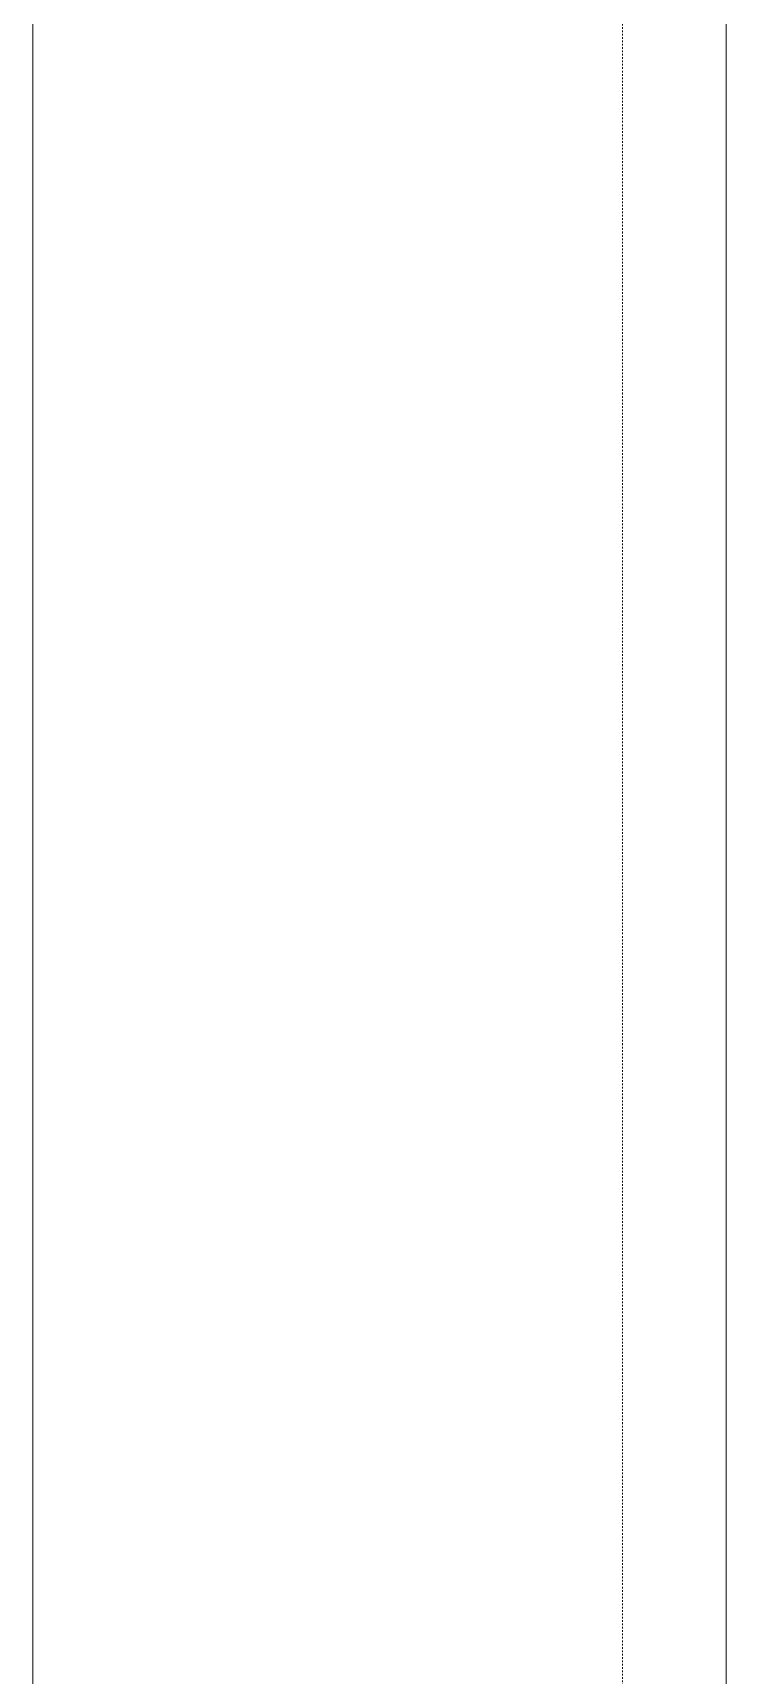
# Model space of a CAD drawing. Header units: inches. Extents: x -4830 to -242, y 9551 to 12925.
# Drawn here: x -4115.9 to -4064.2, y 10569 to 10691.4 of the extents above; entities that cross this region are included whole.
import ezdxf

# ---------------------------------------------------------------- set-up
doc = ezdxf.new("R2010")
doc.units = ezdxf.units.IN
doc.header["$MEASUREMENT"] = 0
doc.linetypes.add('Aligning Line 1_8_', pattern=[0.25, 0.125, -0.125])
for name, color, linetype, lineweight in [('0-1', 7, 'Continuous', 5), ('C-TOPO', 7, 'Continuous', 9), ('G-ANNO-SYMB', 111, 'Aligning Line 1_8_', 9)]:
    doc.layers.add(name, color=color, linetype=linetype, lineweight=lineweight)

# ---------------------------------------------------------------- blocks, each defined once
blk = doc.blocks.new('CTR  - Topography_rvt-1-FLOOR PLAN - 2ND FLOOR')
at = {"layer": 'C-TOPO'}
for p, q in [((-4115.91, 10841.26), (-4115.91, 10555.61)), ((-4115.91, 10555.61), (-4115.91, 10841.26)), ((-4064.23, 10627.86), (-4064.23, 10832.08)), ((-4064.23, 10832.08), (-4064.23, 10627.86)), ((-4064.23, 10599.04), (-4064.23, 10627.86)), ((-4064.23, 10627.86), (-4064.23, 10599.04)), ((-4064.23, 10571.08), (-4064.23, 10599.04)), ((-4064.23, 10599.04), (-4064.23, 10571.08)), ((-4064.23, 10540.2), (-4064.23, 10571.08)), ((-4064.23, 10571.08), (-4064.23, 10540.2))]:
    blk.add_line(p, q, dxfattribs=at)

msp = doc.modelspace()

# ---------------------------------------------------------------- linework, layer by layer
at = {"layer": 'G-ANNO-SYMB'}
msp.add_line((-4071.9645, 9706.2403), (-4071.9645, 12461.7313), dxfattribs=at)

# ---------------------------------------------------------------- block references
at = {"layer": '0-1'}
msp.add_blockref('CTR  - Topography_rvt-1-FLOOR PLAN - 2ND FLOOR', (0, 0), dxfattribs=at)

doc.saveas('drawing.dxf')
